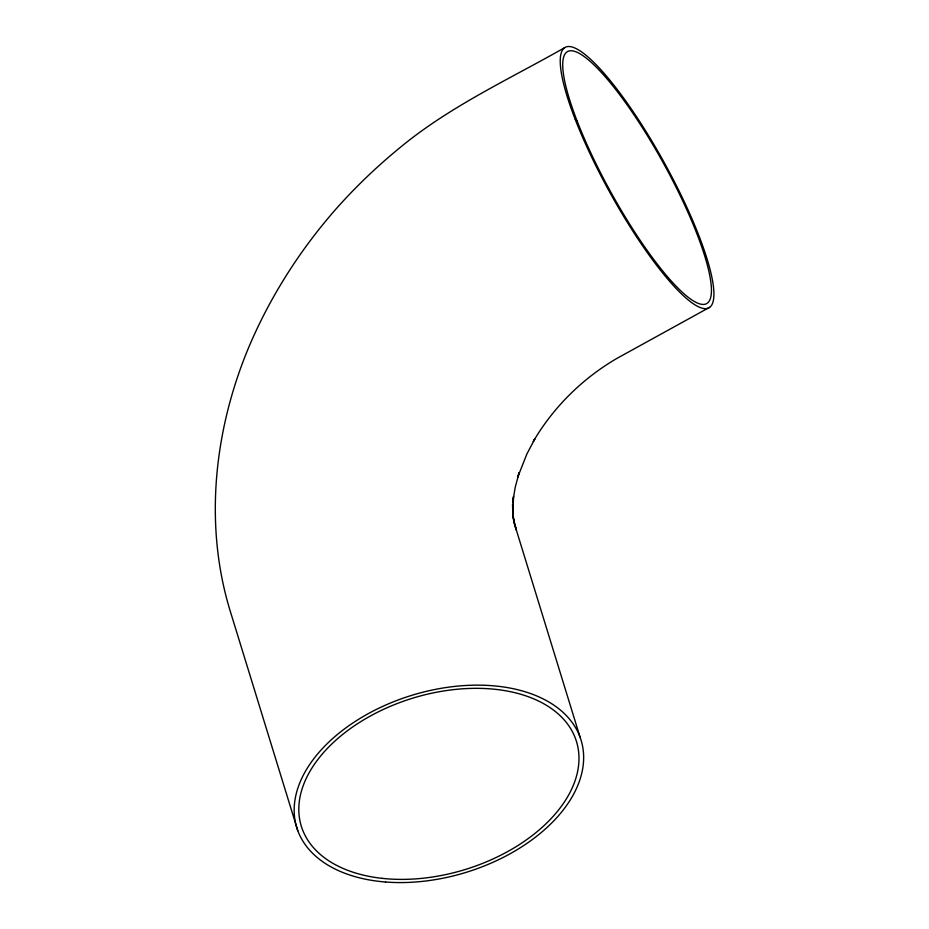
<?xml version="1.0" encoding="UTF-8"?>
<svg xmlns="http://www.w3.org/2000/svg" width="929" height="929" viewBox="0 0 929 929"><rect width="100%" height="100%" fill="white"/><g stroke="black" fill="none" stroke-linecap="round" stroke-linejoin="round"><path stroke-width="1.39" d="M564.449 47.797C508.302 79.72 448.672 106.94 398.762 148.64C377.232 166.303 357.061 185.568 338.435 206.25C301.472 247.741 270.978 295.074 249.204 346.227C213.891 430.046 203.37 526.395 231.112 613.953L297.791 830.7M709.582 307.336L616.972 358.373C582.611 378.347 553.394 407.181 533.292 441.496L534.79 438.987L526.859 454.037L517.755 477.123L519.125 472.664L515.165 487.539L512.773 502.31L513.493 496.504L512.889 517.302L512.541 504.133M580.021 737.011L514.202 523.073L516.292 530.006L513.052 516.721L513.958 522.214L512.715 510.741M385.547 882.004A148.745 92.598 -17.1 0 0 582.111 743.978A148.745 92.598 -17.1 0 0 349.049 725.595A148.745 92.598 -17.1 0 0 385.547 882.004M382.179 878.358A143.949 89.602 -17.1 0 0 578.186 748.739A143.949 89.602 -17.1 0 0 356.341 724.481A143.949 89.602 -17.1 0 0 382.179 878.358M575.295 119.597A148.745 31.017 61.1 0 0 707.399 308.416A148.745 31.017 61.1 0 0 628.352 104.698A148.745 31.017 61.1 0 0 575.295 119.597M577.048 120.84A143.949 30.018 61.1 0 0 704.972 304.236A143.949 30.018 61.1 0 0 629.038 107.625A143.949 30.018 61.1 0 0 577.048 120.84"/></g></svg>
